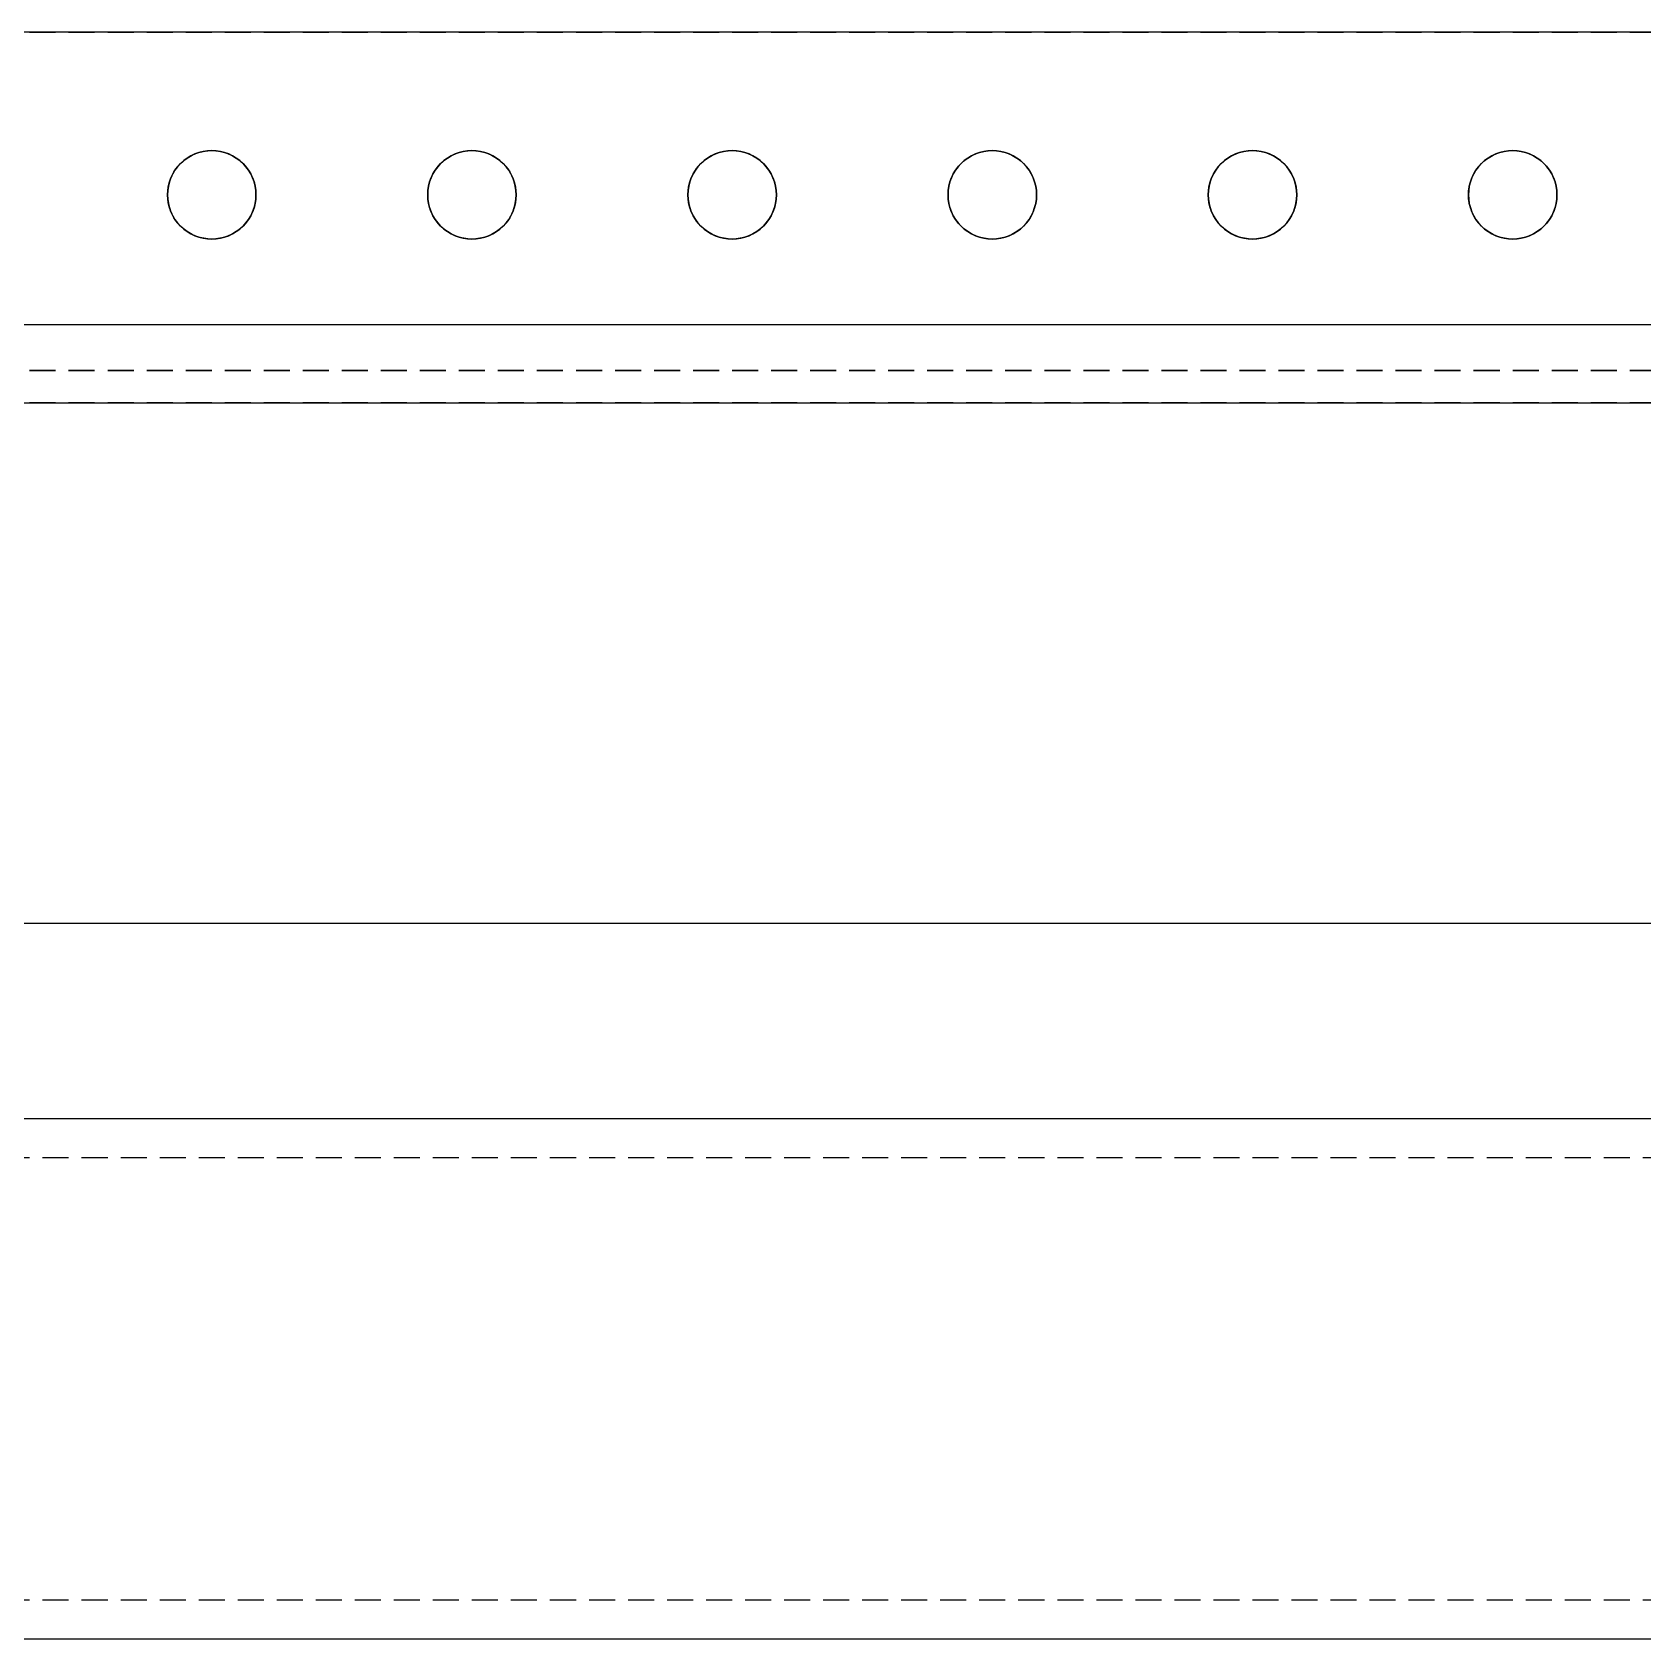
# Model space of a CAD drawing. Header units: metres. Extents: x -200 to 4040, y -1684 to 360.
# Drawn here: x 306.2 to 430, y -775 to -651.5 of the extents above; entities that cross this region are included whole.
import ezdxf

# ---------------------------------------------------------------- set-up
doc = ezdxf.new("R2010")
doc.units = ezdxf.units.M
doc.linetypes.add('DASHED2', pattern=[3, 2, -1])
for name, color, linetype in [('GIZLI', 8, 'DASHED2'), ('GORUNEN', 7, 'Continuous'), ('TEGET', 9, 'Continuous')]:
    doc.layers.add(name, color=color, linetype=linetype)

msp = doc.modelspace()

# ---------------------------------------------------------------- linework, layer by layer
at = {"layer": 'GIZLI'}
for points in [[(150, -651.5), (444.5, -651.5)], [(150, -651.5), (444.5, -651.5)], [(444.5, -651.5), (150, -651.5)], [(316.6, -664), (316.616, -663.667), (316.665, -663.337), (316.746, -663.013), (316.859, -662.699), (317.001, -662.397), (317.173, -662.111), (317.372, -661.843), (317.596, -661.596), (317.843, -661.372), (318.111, -661.173), (318.397, -661.001), (318.699, -660.859), (319.013, -660.746), (319.337, -660.665), (319.667, -660.616), (320, -660.6)], [(320, -660.6), (319.667, -660.616), (319.337, -660.665), (319.013, -660.746), (318.699, -660.859), (318.397, -661.001), (318.111, -661.173), (317.843, -661.372), (317.596, -661.596), (317.372, -661.843), (317.173, -662.111), (317.001, -662.397), (316.859, -662.699), (316.746, -663.013), (316.665, -663.337), (316.616, -663.667), (316.6, -664)], [(318.231, -661.097), (318.503, -660.947), (318.787, -660.824), (319.081, -660.726), (319.383, -660.656), (319.69, -660.614), (320, -660.6)], [(320, -660.6), (320.31, -660.614), (320.617, -660.656), (320.919, -660.726), (321.213, -660.824), (321.497, -660.947), (321.769, -661.097)], [(320, -660.6), (320.333, -660.616), (320.663, -660.665), (320.987, -660.746), (321.301, -660.859), (321.603, -661.001), (321.889, -661.173), (322.157, -661.372), (322.404, -661.596), (322.628, -661.843), (322.827, -662.111), (322.999, -662.397), (323.141, -662.699), (323.254, -663.013), (323.335, -663.337), (323.384, -663.667), (323.4, -664)], [(323.4, -664), (323.384, -663.667), (323.335, -663.337), (323.254, -663.013), (323.141, -662.699), (322.999, -662.397), (322.827, -662.111), (322.628, -661.843), (322.404, -661.596), (322.157, -661.372), (321.889, -661.173), (321.603, -661.001), (321.301, -660.859), (320.987, -660.746), (320.663, -660.665), (320.333, -660.616), (320, -660.6)], [(336.6, -664), (336.616, -663.667), (336.665, -663.337), (336.746, -663.013), (336.859, -662.699), (337.001, -662.397), (337.173, -662.111), (337.372, -661.843), (337.596, -661.596), (337.843, -661.372), (338.111, -661.173), (338.397, -661.001), (338.699, -660.859), (339.013, -660.746), (339.337, -660.665), (339.667, -660.616), (340, -660.6)], [(340, -660.6), (339.667, -660.616), (339.337, -660.665), (339.013, -660.746), (338.699, -660.859), (338.397, -661.001), (338.111, -661.173), (337.843, -661.372), (337.596, -661.596), (337.372, -661.843), (337.173, -662.111), (337.001, -662.397), (336.859, -662.699), (336.746, -663.013), (336.665, -663.337), (336.616, -663.667), (336.6, -664)], [(338.231, -661.097), (338.503, -660.947), (338.787, -660.824), (339.081, -660.726), (339.383, -660.656), (339.69, -660.614), (340, -660.6)], [(340, -660.6), (340.31, -660.614), (340.617, -660.656), (340.919, -660.726), (341.213, -660.824), (341.497, -660.947), (341.769, -661.097)], [(340, -660.6), (340.333, -660.616), (340.663, -660.665), (340.987, -660.746), (341.301, -660.859), (341.603, -661.001), (341.889, -661.173), (342.157, -661.372), (342.404, -661.596), (342.628, -661.843), (342.827, -662.111), (342.999, -662.397), (343.141, -662.699), (343.254, -663.013), (343.335, -663.337), (343.384, -663.667), (343.4, -664)], [(343.4, -664), (343.384, -663.667), (343.335, -663.337), (343.254, -663.013), (343.141, -662.699), (342.999, -662.397), (342.827, -662.111), (342.628, -661.843), (342.404, -661.596), (342.157, -661.372), (341.889, -661.173), (341.603, -661.001), (341.301, -660.859), (340.987, -660.746), (340.663, -660.665), (340.333, -660.616), (340, -660.6)], [(356.6, -664), (356.616, -663.667), (356.665, -663.337), (356.746, -663.013), (356.859, -662.699), (357.001, -662.397), (357.173, -662.111), (357.372, -661.843), (357.596, -661.596), (357.843, -661.372), (358.111, -661.173), (358.397, -661.001), (358.699, -660.859), (359.013, -660.746), (359.337, -660.665), (359.667, -660.616), (360, -660.6)], [(360, -660.6), (359.667, -660.616), (359.337, -660.665), (359.013, -660.746), (358.699, -660.859), (358.397, -661.001), (358.111, -661.173), (357.843, -661.372), (357.596, -661.596), (357.372, -661.843), (357.173, -662.111), (357.001, -662.397), (356.859, -662.699), (356.746, -663.013), (356.665, -663.337), (356.616, -663.667), (356.6, -664)], [(358.231, -661.097), (358.503, -660.947), (358.787, -660.824), (359.081, -660.726), (359.383, -660.656), (359.69, -660.614), (360, -660.6)], [(360, -660.6), (360.31, -660.614), (360.617, -660.656), (360.919, -660.726), (361.213, -660.824), (361.497, -660.947), (361.769, -661.097)], [(360, -660.6), (360.333, -660.616), (360.663, -660.665), (360.987, -660.746), (361.301, -660.859), (361.603, -661.001), (361.889, -661.173), (362.157, -661.372), (362.404, -661.596), (362.628, -661.843), (362.827, -662.111), (362.999, -662.397), (363.141, -662.699), (363.254, -663.013), (363.335, -663.337), (363.384, -663.667), (363.4, -664)], [(363.4, -664), (363.384, -663.667), (363.335, -663.337), (363.254, -663.013), (363.141, -662.699), (362.999, -662.397), (362.827, -662.111), (362.628, -661.843), (362.404, -661.596), (362.157, -661.372), (361.889, -661.173), (361.603, -661.001), (361.301, -660.859), (360.987, -660.746), (360.663, -660.665), (360.333, -660.616), (360, -660.6)], [(376.6, -664), (376.616, -663.667), (376.665, -663.337), (376.746, -663.013), (376.859, -662.699), (377.001, -662.397), (377.173, -662.111), (377.372, -661.843), (377.596, -661.596), (377.843, -661.372), (378.111, -661.173), (378.397, -661.001), (378.699, -660.859), (379.013, -660.746), (379.337, -660.665), (379.667, -660.616), (380, -660.6)], [(380, -660.6), (379.667, -660.616), (379.337, -660.665), (379.013, -660.746), (378.699, -660.859), (378.397, -661.001), (378.111, -661.173), (377.843, -661.372), (377.596, -661.596), (377.372, -661.843), (377.173, -662.111), (377.001, -662.397), (376.859, -662.699), (376.746, -663.013), (376.665, -663.337), (376.616, -663.667), (376.6, -664)], [(378.231, -661.097), (378.503, -660.947), (378.787, -660.824), (379.081, -660.726), (379.383, -660.656), (379.69, -660.614), (380, -660.6)], [(380, -660.6), (380.31, -660.614), (380.617, -660.656), (380.919, -660.726), (381.213, -660.824), (381.497, -660.947), (381.769, -661.097)], [(380, -660.6), (380.333, -660.616), (380.663, -660.665), (380.987, -660.746), (381.301, -660.859), (381.603, -661.001), (381.889, -661.173), (382.157, -661.372), (382.404, -661.596), (382.628, -661.843), (382.827, -662.111), (382.999, -662.397), (383.141, -662.699), (383.254, -663.013), (383.335, -663.337), (383.384, -663.667), (383.4, -664)], [(383.4, -664), (383.384, -663.667), (383.335, -663.337), (383.254, -663.013), (383.141, -662.699), (382.999, -662.397), (382.827, -662.111), (382.628, -661.843), (382.404, -661.596), (382.157, -661.372), (381.889, -661.173), (381.603, -661.001), (381.301, -660.859), (380.987, -660.746), (380.663, -660.665), (380.333, -660.616), (380, -660.6)], [(396.6, -664), (396.616, -663.667), (396.665, -663.337), (396.746, -663.013), (396.859, -662.699), (397.001, -662.397), (397.173, -662.111), (397.372, -661.843), (397.596, -661.596), (397.843, -661.372), (398.111, -661.173), (398.397, -661.001), (398.699, -660.859), (399.013, -660.746), (399.337, -660.665), (399.667, -660.616), (400, -660.6)], [(400, -660.6), (399.667, -660.616), (399.337, -660.665), (399.013, -660.746), (398.699, -660.859), (398.397, -661.001), (398.111, -661.173), (397.843, -661.372), (397.596, -661.596), (397.372, -661.843), (397.173, -662.111), (397.001, -662.397), (396.859, -662.699), (396.746, -663.013), (396.665, -663.337), (396.616, -663.667), (396.6, -664)], [(398.231, -661.097), (398.503, -660.947), (398.787, -660.824), (399.081, -660.726), (399.383, -660.656), (399.69, -660.614), (400, -660.6)], [(400, -660.6), (400.31, -660.614), (400.617, -660.656), (400.919, -660.726), (401.213, -660.824), (401.497, -660.947), (401.769, -661.097)], [(400, -660.6), (400.333, -660.616), (400.663, -660.665), (400.987, -660.746), (401.301, -660.859), (401.603, -661.001), (401.889, -661.173), (402.157, -661.372), (402.404, -661.596), (402.628, -661.843), (402.827, -662.111), (402.999, -662.397), (403.141, -662.699), (403.254, -663.013), (403.335, -663.337), (403.384, -663.667), (403.4, -664)], [(403.4, -664), (403.384, -663.667), (403.335, -663.337), (403.254, -663.013), (403.141, -662.699), (402.999, -662.397), (402.827, -662.111), (402.628, -661.843), (402.404, -661.596), (402.157, -661.372), (401.889, -661.173), (401.603, -661.001), (401.301, -660.859), (400.987, -660.746), (400.663, -660.665), (400.333, -660.616), (400, -660.6)], [(416.6, -664), (416.616, -663.667), (416.665, -663.337), (416.746, -663.013), (416.859, -662.699), (417.001, -662.397), (417.173, -662.111), (417.372, -661.843), (417.596, -661.596), (417.843, -661.372), (418.111, -661.173), (418.397, -661.001), (418.699, -660.859), (419.013, -660.746), (419.337, -660.665), (419.667, -660.616), (420, -660.6)], [(420, -660.6), (419.667, -660.616), (419.337, -660.665), (419.013, -660.746), (418.699, -660.859), (418.397, -661.001), (418.111, -661.173), (417.843, -661.372), (417.596, -661.596), (417.372, -661.843), (417.173, -662.111), (417.001, -662.397), (416.859, -662.699), (416.746, -663.013), (416.665, -663.337), (416.616, -663.667), (416.6, -664)], [(418.231, -661.097), (418.503, -660.947), (418.787, -660.824), (419.081, -660.726), (419.383, -660.656), (419.69, -660.614), (420, -660.6)], [(420, -660.6), (420.31, -660.614), (420.617, -660.656), (420.919, -660.726), (421.213, -660.824), (421.497, -660.947), (421.769, -661.097)], [(420, -660.6), (420.333, -660.616), (420.663, -660.665), (420.987, -660.746), (421.301, -660.859), (421.603, -661.001), (421.889, -661.173), (422.157, -661.372), (422.404, -661.596), (422.628, -661.843), (422.827, -662.111), (422.999, -662.397), (423.141, -662.699), (423.254, -663.013), (423.335, -663.337), (423.384, -663.667), (423.4, -664)], [(423.4, -664), (423.384, -663.667), (423.335, -663.337), (423.254, -663.013), (423.141, -662.699), (422.999, -662.397), (422.827, -662.111), (422.628, -661.843), (422.404, -661.596), (422.157, -661.372), (421.889, -661.173), (421.603, -661.001), (421.301, -660.859), (420.987, -660.746), (420.663, -660.665), (420.333, -660.616), (420, -660.6)], [(316.6, -664), (316.614, -663.69), (316.656, -663.383), (316.726, -663.081), (316.824, -662.787), (316.947, -662.503), (317.097, -662.231)], [(322.903, -662.231), (323.053, -662.503), (323.176, -662.787), (323.274, -663.081), (323.344, -663.383), (323.386, -663.69), (323.4, -664)], [(336.6, -664), (336.614, -663.69), (336.656, -663.383), (336.726, -663.081), (336.824, -662.787), (336.947, -662.503), (337.097, -662.231)], [(342.903, -662.231), (343.053, -662.503), (343.176, -662.787), (343.274, -663.081), (343.344, -663.383), (343.386, -663.69), (343.4, -664)], [(356.6, -664), (356.614, -663.69), (356.656, -663.383), (356.726, -663.081), (356.824, -662.787), (356.947, -662.503), (357.097, -662.231)], [(362.903, -662.231), (363.053, -662.503), (363.176, -662.787), (363.274, -663.081), (363.344, -663.383), (363.386, -663.69), (363.4, -664)], [(376.6, -664), (376.614, -663.69), (376.656, -663.383), (376.726, -663.081), (376.824, -662.787), (376.947, -662.503), (377.097, -662.231)], [(382.903, -662.231), (383.053, -662.503), (383.176, -662.787), (383.274, -663.081), (383.344, -663.383), (383.386, -663.69), (383.4, -664)], [(396.6, -664), (396.614, -663.69), (396.656, -663.383), (396.726, -663.081), (396.824, -662.787), (396.947, -662.503), (397.097, -662.231)], [(402.903, -662.231), (403.053, -662.503), (403.176, -662.787), (403.274, -663.081), (403.344, -663.383), (403.386, -663.69), (403.4, -664)], [(416.6, -664), (416.614, -663.69), (416.656, -663.383), (416.726, -663.081), (416.824, -662.787), (416.947, -662.503), (417.097, -662.231)], [(422.903, -662.231), (423.053, -662.503), (423.176, -662.787), (423.274, -663.081), (423.344, -663.383), (423.386, -663.69), (423.4, -664)], [(317.097, -665.769), (316.947, -665.497), (316.824, -665.213), (316.726, -664.919), (316.656, -664.617), (316.614, -664.31), (316.6, -664)], [(320, -667.4), (319.667, -667.384), (319.337, -667.335), (319.013, -667.254), (318.699, -667.141), (318.397, -666.999), (318.111, -666.827), (317.843, -666.628), (317.596, -666.404), (317.372, -666.157), (317.173, -665.889), (317.001, -665.603), (316.859, -665.301), (316.746, -664.987), (316.665, -664.663), (316.616, -664.333), (316.6, -664)], [(316.6, -664), (316.616, -664.333), (316.665, -664.663), (316.746, -664.987), (316.859, -665.301), (317.001, -665.603), (317.173, -665.889), (317.372, -666.157), (317.596, -666.404), (317.843, -666.628), (318.111, -666.827), (318.397, -666.999), (318.699, -667.141), (319.013, -667.254), (319.337, -667.335), (319.667, -667.384), (320, -667.4)], [(323.4, -664), (323.384, -664.333), (323.335, -664.663), (323.254, -664.987), (323.141, -665.301), (322.999, -665.603), (322.827, -665.889), (322.628, -666.157), (322.404, -666.404), (322.157, -666.628), (321.889, -666.827), (321.603, -666.999), (321.301, -667.141), (320.987, -667.254), (320.663, -667.335), (320.333, -667.384), (320, -667.4)], [(320, -667.4), (320.333, -667.384), (320.663, -667.335), (320.987, -667.254), (321.301, -667.141), (321.603, -666.999), (321.889, -666.827), (322.157, -666.628), (322.404, -666.404), (322.628, -666.157), (322.827, -665.889), (322.999, -665.603), (323.141, -665.301), (323.254, -664.987), (323.335, -664.663), (323.384, -664.333), (323.4, -664)], [(323.4, -664), (323.386, -664.31), (323.344, -664.617), (323.274, -664.919), (323.176, -665.213), (323.053, -665.497), (322.903, -665.769)], [(337.097, -665.769), (336.947, -665.497), (336.824, -665.213), (336.726, -664.919), (336.656, -664.617), (336.614, -664.31), (336.6, -664)], [(340, -667.4), (339.667, -667.384), (339.337, -667.335), (339.013, -667.254), (338.699, -667.141), (338.397, -666.999), (338.111, -666.827), (337.843, -666.628), (337.596, -666.404), (337.372, -666.157), (337.173, -665.889), (337.001, -665.603), (336.859, -665.301), (336.746, -664.987), (336.665, -664.663), (336.616, -664.333), (336.6, -664)], [(336.6, -664), (336.616, -664.333), (336.665, -664.663), (336.746, -664.987), (336.859, -665.301), (337.001, -665.603), (337.173, -665.889), (337.372, -666.157), (337.596, -666.404), (337.843, -666.628), (338.111, -666.827), (338.397, -666.999), (338.699, -667.141), (339.013, -667.254), (339.337, -667.335), (339.667, -667.384), (340, -667.4)], [(343.4, -664), (343.384, -664.333), (343.335, -664.663), (343.254, -664.987), (343.141, -665.301), (342.999, -665.603), (342.827, -665.889), (342.628, -666.157), (342.404, -666.404), (342.157, -666.628), (341.889, -666.827), (341.603, -666.999), (341.301, -667.141), (340.987, -667.254), (340.663, -667.335), (340.333, -667.384), (340, -667.4)], [(340, -667.4), (340.333, -667.384), (340.663, -667.335), (340.987, -667.254), (341.301, -667.141), (341.603, -666.999), (341.889, -666.827), (342.157, -666.628), (342.404, -666.404), (342.628, -666.157), (342.827, -665.889), (342.999, -665.603), (343.141, -665.301), (343.254, -664.987), (343.335, -664.663), (343.384, -664.333), (343.4, -664)], [(343.4, -664), (343.386, -664.31), (343.344, -664.617), (343.274, -664.919), (343.176, -665.213), (343.053, -665.497), (342.903, -665.769)], [(357.097, -665.769), (356.947, -665.497), (356.824, -665.213), (356.726, -664.919), (356.656, -664.617), (356.614, -664.31), (356.6, -664)], [(360, -667.4), (359.667, -667.384), (359.337, -667.335), (359.013, -667.254), (358.699, -667.141), (358.397, -666.999), (358.111, -666.827), (357.843, -666.628), (357.596, -666.404), (357.372, -666.157), (357.173, -665.889), (357.001, -665.603), (356.859, -665.301), (356.746, -664.987), (356.665, -664.663), (356.616, -664.333), (356.6, -664)], [(356.6, -664), (356.616, -664.333), (356.665, -664.663), (356.746, -664.987), (356.859, -665.301), (357.001, -665.603), (357.173, -665.889), (357.372, -666.157), (357.596, -666.404), (357.843, -666.628), (358.111, -666.827), (358.397, -666.999), (358.699, -667.141), (359.013, -667.254), (359.337, -667.335), (359.667, -667.384), (360, -667.4)], [(363.4, -664), (363.384, -664.333), (363.335, -664.663), (363.254, -664.987), (363.141, -665.301), (362.999, -665.603), (362.827, -665.889), (362.628, -666.157), (362.404, -666.404), (362.157, -666.628), (361.889, -666.827), (361.603, -666.999), (361.301, -667.141), (360.987, -667.254), (360.663, -667.335), (360.333, -667.384), (360, -667.4)], [(360, -667.4), (360.333, -667.384), (360.663, -667.335), (360.987, -667.254), (361.301, -667.141), (361.603, -666.999), (361.889, -666.827), (362.157, -666.628), (362.404, -666.404), (362.628, -666.157), (362.827, -665.889), (362.999, -665.603), (363.141, -665.301), (363.254, -664.987), (363.335, -664.663), (363.384, -664.333), (363.4, -664)], [(363.4, -664), (363.386, -664.31), (363.344, -664.617), (363.274, -664.919), (363.176, -665.213), (363.053, -665.497), (362.903, -665.769)], [(377.097, -665.769), (376.947, -665.497), (376.824, -665.213), (376.726, -664.919), (376.656, -664.617), (376.614, -664.31), (376.6, -664)], [(380, -667.4), (379.667, -667.384), (379.337, -667.335), (379.013, -667.254), (378.699, -667.141), (378.397, -666.999), (378.111, -666.827), (377.843, -666.628), (377.596, -666.404), (377.372, -666.157), (377.173, -665.889), (377.001, -665.603), (376.859, -665.301), (376.746, -664.987), (376.665, -664.663), (376.616, -664.333), (376.6, -664)], [(376.6, -664), (376.616, -664.333), (376.665, -664.663), (376.746, -664.987), (376.859, -665.301), (377.001, -665.603), (377.173, -665.889), (377.372, -666.157), (377.596, -666.404), (377.843, -666.628), (378.111, -666.827), (378.397, -666.999), (378.699, -667.141), (379.013, -667.254), (379.337, -667.335), (379.667, -667.384), (380, -667.4)], [(383.4, -664), (383.384, -664.333), (383.335, -664.663), (383.254, -664.987), (383.141, -665.301), (382.999, -665.603), (382.827, -665.889), (382.628, -666.157), (382.404, -666.404), (382.157, -666.628), (381.889, -666.827), (381.603, -666.999), (381.301, -667.141), (380.987, -667.254), (380.663, -667.335), (380.333, -667.384), (380, -667.4)], [(380, -667.4), (380.333, -667.384), (380.663, -667.335), (380.987, -667.254), (381.301, -667.141), (381.603, -666.999), (381.889, -666.827), (382.157, -666.628), (382.404, -666.404), (382.628, -666.157), (382.827, -665.889), (382.999, -665.603), (383.141, -665.301), (383.254, -664.987), (383.335, -664.663), (383.384, -664.333), (383.4, -664)], [(383.4, -664), (383.386, -664.31), (383.344, -664.617), (383.274, -664.919), (383.176, -665.213), (383.053, -665.497), (382.903, -665.769)], [(397.097, -665.769), (396.947, -665.497), (396.824, -665.213), (396.726, -664.919), (396.656, -664.617), (396.614, -664.31), (396.6, -664)], [(400, -667.4), (399.667, -667.384), (399.337, -667.335), (399.013, -667.254), (398.699, -667.141), (398.397, -666.999), (398.111, -666.827), (397.843, -666.628), (397.596, -666.404), (397.372, -666.157), (397.173, -665.889), (397.001, -665.603), (396.859, -665.301), (396.746, -664.987), (396.665, -664.663), (396.616, -664.333), (396.6, -664)], [(396.6, -664), (396.616, -664.333), (396.665, -664.663), (396.746, -664.987), (396.859, -665.301), (397.001, -665.603), (397.173, -665.889), (397.372, -666.157), (397.596, -666.404), (397.843, -666.628), (398.111, -666.827), (398.397, -666.999), (398.699, -667.141), (399.013, -667.254), (399.337, -667.335), (399.667, -667.384), (400, -667.4)], [(403.4, -664), (403.384, -664.333), (403.335, -664.663), (403.254, -664.987), (403.141, -665.301), (402.999, -665.603), (402.827, -665.889), (402.628, -666.157), (402.404, -666.404), (402.157, -666.628), (401.889, -666.827), (401.603, -666.999), (401.301, -667.141), (400.987, -667.254), (400.663, -667.335), (400.333, -667.384), (400, -667.4)], [(400, -667.4), (400.333, -667.384), (400.663, -667.335), (400.987, -667.254), (401.301, -667.141), (401.603, -666.999), (401.889, -666.827), (402.157, -666.628), (402.404, -666.404), (402.628, -666.157), (402.827, -665.889), (402.999, -665.603), (403.141, -665.301), (403.254, -664.987), (403.335, -664.663), (403.384, -664.333), (403.4, -664)], [(403.4, -664), (403.386, -664.31), (403.344, -664.617), (403.274, -664.919), (403.176, -665.213), (403.053, -665.497), (402.903, -665.769)], [(417.097, -665.769), (416.947, -665.497), (416.824, -665.213), (416.726, -664.919), (416.656, -664.617), (416.614, -664.31), (416.6, -664)], [(420, -667.4), (419.667, -667.384), (419.337, -667.335), (419.013, -667.254), (418.699, -667.141), (418.397, -666.999), (418.111, -666.827), (417.843, -666.628), (417.596, -666.404), (417.372, -666.157), (417.173, -665.889), (417.001, -665.603), (416.859, -665.301), (416.746, -664.987), (416.665, -664.663), (416.616, -664.333), (416.6, -664)], [(416.6, -664), (416.616, -664.333), (416.665, -664.663), (416.746, -664.987), (416.859, -665.301), (417.001, -665.603), (417.173, -665.889), (417.372, -666.157), (417.596, -666.404), (417.843, -666.628), (418.111, -666.827), (418.397, -666.999), (418.699, -667.141), (419.013, -667.254), (419.337, -667.335), (419.667, -667.384), (420, -667.4)], [(423.4, -664), (423.384, -664.333), (423.335, -664.663), (423.254, -664.987), (423.141, -665.301), (422.999, -665.603), (422.827, -665.889), (422.628, -666.157), (422.404, -666.404), (422.157, -666.628), (421.889, -666.827), (421.603, -666.999), (421.301, -667.141), (420.987, -667.254), (420.663, -667.335), (420.333, -667.384), (420, -667.4)], [(420, -667.4), (420.333, -667.384), (420.663, -667.335), (420.987, -667.254), (421.301, -667.141), (421.603, -666.999), (421.889, -666.827), (422.157, -666.628), (422.404, -666.404), (422.628, -666.157), (422.827, -665.889), (422.999, -665.603), (423.141, -665.301), (423.254, -664.987), (423.335, -664.663), (423.384, -664.333), (423.4, -664)], [(423.4, -664), (423.386, -664.31), (423.344, -664.617), (423.274, -664.919), (423.176, -665.213), (423.053, -665.497), (422.903, -665.769)], [(320, -667.4), (319.69, -667.386), (319.383, -667.344), (319.081, -667.274), (318.787, -667.176), (318.503, -667.053), (318.231, -666.903)], [(321.769, -666.903), (321.497, -667.053), (321.213, -667.176), (320.919, -667.274), (320.617, -667.344), (320.31, -667.386), (320, -667.4)], [(340, -667.4), (339.69, -667.386), (339.383, -667.344), (339.081, -667.274), (338.787, -667.176), (338.503, -667.053), (338.231, -666.903)], [(341.769, -666.903), (341.497, -667.053), (341.213, -667.176), (340.919, -667.274), (340.617, -667.344), (340.31, -667.386), (340, -667.4)], [(360, -667.4), (359.69, -667.386), (359.383, -667.344), (359.081, -667.274), (358.787, -667.176), (358.503, -667.053), (358.231, -666.903)], [(361.769, -666.903), (361.497, -667.053), (361.213, -667.176), (360.919, -667.274), (360.617, -667.344), (360.31, -667.386), (360, -667.4)], [(380, -667.4), (379.69, -667.386), (379.383, -667.344), (379.081, -667.274), (378.787, -667.176), (378.503, -667.053), (378.231, -666.903)], [(381.769, -666.903), (381.497, -667.053), (381.213, -667.176), (380.919, -667.274), (380.617, -667.344), (380.31, -667.386), (380, -667.4)], [(400, -667.4), (399.69, -667.386), (399.383, -667.344), (399.081, -667.274), (398.787, -667.176), (398.503, -667.053), (398.231, -666.903)], [(401.769, -666.903), (401.497, -667.053), (401.213, -667.176), (400.919, -667.274), (400.617, -667.344), (400.31, -667.386), (400, -667.4)], [(420, -667.4), (419.69, -667.386), (419.383, -667.344), (419.081, -667.274), (418.787, -667.176), (418.503, -667.053), (418.231, -666.903)], [(421.769, -666.903), (421.497, -667.053), (421.213, -667.176), (420.919, -667.274), (420.617, -667.344), (420.31, -667.386), (420, -667.4)], [(2630, -677.5), (150, -677.5)], [(150, -677.5), (2630, -677.5)], [(2630, -680), (150, -680)], [(-100, -720), (3340, -720)], [(-100, -735), (3340, -735)], [(-80, -735), (3320, -735)], [(-80, -735), (3320, -735)], [(-80, -735), (3320, -735)], [(-80, -735), (3320, -735)], [(-80, -738), (3320, -738)], [(-80, -738), (3320, -738)], [(-80, -738), (3320, -738)], [(-80, -738), (3320, -738)], [(-80, -772), (3320, -772)], [(-80, -772), (3320, -772)], [(-80, -772), (3320, -772)], [(-80, -772), (3320, -772)], [(-80, -775), (3320, -775)], [(-80, -775), (3320, -775)], [(-80, -775), (3320, -775)]]:
    msp.add_lwpolyline(points, dxfattribs=at)
at = {"layer": 'GORUNEN'}
for points in [[(444.5, -651.5), (150, -651.5)], [(320, -660.6), (319.667, -660.616), (319.337, -660.665), (319.013, -660.746), (318.699, -660.859), (318.397, -661.001), (318.111, -661.173), (317.843, -661.372), (317.596, -661.596), (317.372, -661.843), (317.173, -662.111), (317.001, -662.397), (316.859, -662.699), (316.746, -663.013), (316.665, -663.337), (316.616, -663.667), (316.6, -664)], [(323.4, -664), (323.384, -663.667), (323.335, -663.337), (323.254, -663.013), (323.141, -662.699), (322.999, -662.397), (322.827, -662.111), (322.628, -661.843), (322.404, -661.596), (322.157, -661.372), (321.889, -661.173), (321.603, -661.001), (321.301, -660.859), (320.987, -660.746), (320.663, -660.665), (320.333, -660.616), (320, -660.6)], [(340, -660.6), (339.667, -660.616), (339.337, -660.665), (339.013, -660.746), (338.699, -660.859), (338.397, -661.001), (338.111, -661.173), (337.843, -661.372), (337.596, -661.596), (337.372, -661.843), (337.173, -662.111), (337.001, -662.397), (336.859, -662.699), (336.746, -663.013), (336.665, -663.337), (336.616, -663.667), (336.6, -664)], [(343.4, -664), (343.384, -663.667), (343.335, -663.337), (343.254, -663.013), (343.141, -662.699), (342.999, -662.397), (342.827, -662.111), (342.628, -661.843), (342.404, -661.596), (342.157, -661.372), (341.889, -661.173), (341.603, -661.001), (341.301, -660.859), (340.987, -660.746), (340.663, -660.665), (340.333, -660.616), (340, -660.6)], [(360, -660.6), (359.667, -660.616), (359.337, -660.665), (359.013, -660.746), (358.699, -660.859), (358.397, -661.001), (358.111, -661.173), (357.843, -661.372), (357.596, -661.596), (357.372, -661.843), (357.173, -662.111), (357.001, -662.397), (356.859, -662.699), (356.746, -663.013), (356.665, -663.337), (356.616, -663.667), (356.6, -664)], [(363.4, -664), (363.384, -663.667), (363.335, -663.337), (363.254, -663.013), (363.141, -662.699), (362.999, -662.397), (362.827, -662.111), (362.628, -661.843), (362.404, -661.596), (362.157, -661.372), (361.889, -661.173), (361.603, -661.001), (361.301, -660.859), (360.987, -660.746), (360.663, -660.665), (360.333, -660.616), (360, -660.6)], [(380, -660.6), (379.667, -660.616), (379.337, -660.665), (379.013, -660.746), (378.699, -660.859), (378.397, -661.001), (378.111, -661.173), (377.843, -661.372), (377.596, -661.596), (377.372, -661.843), (377.173, -662.111), (377.001, -662.397), (376.859, -662.699), (376.746, -663.013), (376.665, -663.337), (376.616, -663.667), (376.6, -664)], [(383.4, -664), (383.384, -663.667), (383.335, -663.337), (383.254, -663.013), (383.141, -662.699), (382.999, -662.397), (382.827, -662.111), (382.628, -661.843), (382.404, -661.596), (382.157, -661.372), (381.889, -661.173), (381.603, -661.001), (381.301, -660.859), (380.987, -660.746), (380.663, -660.665), (380.333, -660.616), (380, -660.6)], [(400, -660.6), (399.667, -660.616), (399.337, -660.665), (399.013, -660.746), (398.699, -660.859), (398.397, -661.001), (398.111, -661.173), (397.843, -661.372), (397.596, -661.596), (397.372, -661.843), (397.173, -662.111), (397.001, -662.397), (396.859, -662.699), (396.746, -663.013), (396.665, -663.337), (396.616, -663.667), (396.6, -664)], [(403.4, -664), (403.384, -663.667), (403.335, -663.337), (403.254, -663.013), (403.141, -662.699), (402.999, -662.397), (402.827, -662.111), (402.628, -661.843), (402.404, -661.596), (402.157, -661.372), (401.889, -661.173), (401.603, -661.001), (401.301, -660.859), (400.987, -660.746), (400.663, -660.665), (400.333, -660.616), (400, -660.6)], [(420, -660.6), (419.667, -660.616), (419.337, -660.665), (419.013, -660.746), (418.699, -660.859), (418.397, -661.001), (418.111, -661.173), (417.843, -661.372), (417.596, -661.596), (417.372, -661.843), (417.173, -662.111), (417.001, -662.397), (416.859, -662.699), (416.746, -663.013), (416.665, -663.337), (416.616, -663.667), (416.6, -664)], [(423.4, -664), (423.384, -663.667), (423.335, -663.337), (423.254, -663.013), (423.141, -662.699), (422.999, -662.397), (422.827, -662.111), (422.628, -661.843), (422.404, -661.596), (422.157, -661.372), (421.889, -661.173), (421.603, -661.001), (421.301, -660.859), (420.987, -660.746), (420.663, -660.665), (420.333, -660.616), (420, -660.6)], [(317.097, -662.231), (317.246, -662.006), (317.413, -661.794), (317.596, -661.596), (317.794, -661.413), (318.006, -661.246), (318.231, -661.097)], [(321.769, -661.097), (321.994, -661.246), (322.206, -661.413), (322.404, -661.596), (322.587, -661.794), (322.754, -662.006), (322.903, -662.231)], [(337.097, -662.231), (337.246, -662.006), (337.413, -661.794), (337.596, -661.596), (337.794, -661.413), (338.006, -661.246), (338.231, -661.097)], [(341.769, -661.097), (341.994, -661.246), (342.206, -661.413), (342.404, -661.596), (342.587, -661.794), (342.754, -662.006), (342.903, -662.231)], [(357.097, -662.231), (357.246, -662.006), (357.413, -661.794), (357.596, -661.596), (357.794, -661.413), (358.006, -661.246), (358.231, -661.097)], [(361.769, -661.097), (361.994, -661.246), (362.206, -661.413), (362.404, -661.596), (362.587, -661.794), (362.754, -662.006), (362.903, -662.231)], [(377.097, -662.231), (377.246, -662.006), (377.413, -661.794), (377.596, -661.596), (377.794, -661.413), (378.006, -661.246), (378.231, -661.097)], [(381.769, -661.097), (381.994, -661.246), (382.206, -661.413), (382.404, -661.596), (382.587, -661.794), (382.754, -662.006), (382.903, -662.231)], [(397.097, -662.231), (397.246, -662.006), (397.413, -661.794), (397.596, -661.596), (397.794, -661.413), (398.006, -661.246), (398.231, -661.097)], [(401.769, -661.097), (401.994, -661.246), (402.206, -661.413), (402.404, -661.596), (402.587, -661.794), (402.754, -662.006), (402.903, -662.231)], [(417.097, -662.231), (417.246, -662.006), (417.413, -661.794), (417.596, -661.596), (417.794, -661.413), (418.006, -661.246), (418.231, -661.097)], [(421.769, -661.097), (421.994, -661.246), (422.206, -661.413), (422.404, -661.596), (422.587, -661.794), (422.754, -662.006), (422.903, -662.231)], [(316.6, -664), (316.616, -664.333), (316.665, -664.663), (316.746, -664.987), (316.859, -665.301), (317.001, -665.603), (317.173, -665.889), (317.372, -666.157), (317.596, -666.404), (317.843, -666.628), (318.111, -666.827), (318.397, -666.999), (318.699, -667.141), (319.013, -667.254), (319.337, -667.335), (319.667, -667.384), (320, -667.4)], [(320, -667.4), (320.333, -667.384), (320.663, -667.335), (320.987, -667.254), (321.301, -667.141), (321.603, -666.999), (321.889, -666.827), (322.157, -666.628), (322.404, -666.404), (322.628, -666.157), (322.827, -665.889), (322.999, -665.603), (323.141, -665.301), (323.254, -664.987), (323.335, -664.663), (323.384, -664.333), (323.4, -664)], [(336.6, -664), (336.616, -664.333), (336.665, -664.663), (336.746, -664.987), (336.859, -665.301), (337.001, -665.603), (337.173, -665.889), (337.372, -666.157), (337.596, -666.404), (337.843, -666.628), (338.111, -666.827), (338.397, -666.999), (338.699, -667.141), (339.013, -667.254), (339.337, -667.335), (339.667, -667.384), (340, -667.4)], [(340, -667.4), (340.333, -667.384), (340.663, -667.335), (340.987, -667.254), (341.301, -667.141), (341.603, -666.999), (341.889, -666.827), (342.157, -666.628), (342.404, -666.404), (342.628, -666.157), (342.827, -665.889), (342.999, -665.603), (343.141, -665.301), (343.254, -664.987), (343.335, -664.663), (343.384, -664.333), (343.4, -664)], [(356.6, -664), (356.616, -664.333), (356.665, -664.663), (356.746, -664.987), (356.859, -665.301), (357.001, -665.603), (357.173, -665.889), (357.372, -666.157), (357.596, -666.404), (357.843, -666.628), (358.111, -666.827), (358.397, -666.999), (358.699, -667.141), (359.013, -667.254), (359.337, -667.335), (359.667, -667.384), (360, -667.4)], [(360, -667.4), (360.333, -667.384), (360.663, -667.335), (360.987, -667.254), (361.301, -667.141), (361.603, -666.999), (361.889, -666.827), (362.157, -666.628), (362.404, -666.404), (362.628, -666.157), (362.827, -665.889), (362.999, -665.603), (363.141, -665.301), (363.254, -664.987), (363.335, -664.663), (363.384, -664.333), (363.4, -664)], [(376.6, -664), (376.616, -664.333), (376.665, -664.663), (376.746, -664.987), (376.859, -665.301), (377.001, -665.603), (377.173, -665.889), (377.372, -666.157), (377.596, -666.404), (377.843, -666.628), (378.111, -666.827), (378.397, -666.999), (378.699, -667.141), (379.013, -667.254), (379.337, -667.335), (379.667, -667.384), (380, -667.4)], [(380, -667.4), (380.333, -667.384), (380.663, -667.335), (380.987, -667.254), (381.301, -667.141), (381.603, -666.999), (381.889, -666.827), (382.157, -666.628), (382.404, -666.404), (382.628, -666.157), (382.827, -665.889), (382.999, -665.603), (383.141, -665.301), (383.254, -664.987), (383.335, -664.663), (383.384, -664.333), (383.4, -664)], [(396.6, -664), (396.616, -664.333), (396.665, -664.663), (396.746, -664.987), (396.859, -665.301), (397.001, -665.603), (397.173, -665.889), (397.372, -666.157), (397.596, -666.404), (397.843, -666.628), (398.111, -666.827), (398.397, -666.999), (398.699, -667.141), (399.013, -667.254), (399.337, -667.335), (399.667, -667.384), (400, -667.4)], [(400, -667.4), (400.333, -667.384), (400.663, -667.335), (400.987, -667.254), (401.301, -667.141), (401.603, -666.999), (401.889, -666.827), (402.157, -666.628), (402.404, -666.404), (402.628, -666.157), (402.827, -665.889), (402.999, -665.603), (403.141, -665.301), (403.254, -664.987), (403.335, -664.663), (403.384, -664.333), (403.4, -664)], [(416.6, -664), (416.616, -664.333), (416.665, -664.663), (416.746, -664.987), (416.859, -665.301), (417.001, -665.603), (417.173, -665.889), (417.372, -666.157), (417.596, -666.404), (417.843, -666.628), (418.111, -666.827), (418.397, -666.999), (418.699, -667.141), (419.013, -667.254), (419.337, -667.335), (419.667, -667.384), (420, -667.4)], [(420, -667.4), (420.333, -667.384), (420.663, -667.335), (420.987, -667.254), (421.301, -667.141), (421.603, -666.999), (421.889, -666.827), (422.157, -666.628), (422.404, -666.404), (422.628, -666.157), (422.827, -665.889), (422.999, -665.603), (423.141, -665.301), (423.254, -664.987), (423.335, -664.663), (423.384, -664.333), (423.4, -664)], [(318.231, -666.903), (318.006, -666.754), (317.794, -666.587), (317.596, -666.404), (317.413, -666.206), (317.246, -665.994), (317.097, -665.769)], [(322.903, -665.769), (322.754, -665.994), (322.587, -666.206), (322.404, -666.404), (322.206, -666.587), (321.994, -666.754), (321.769, -666.903)], [(338.231, -666.903), (338.006, -666.754), (337.794, -666.587), (337.596, -666.404), (337.413, -666.206), (337.246, -665.994), (337.097, -665.769)], [(342.903, -665.769), (342.754, -665.994), (342.587, -666.206), (342.404, -666.404), (342.206, -666.587), (341.994, -666.754), (341.769, -666.903)], [(358.231, -666.903), (358.006, -666.754), (357.794, -666.587), (357.596, -666.404), (357.413, -666.206), (357.246, -665.994), (357.097, -665.769)], [(362.903, -665.769), (362.754, -665.994), (362.587, -666.206), (362.404, -666.404), (362.206, -666.587), (361.994, -666.754), (361.769, -666.903)], [(378.231, -666.903), (378.006, -666.754), (377.794, -666.587), (377.596, -666.404), (377.413, -666.206), (377.246, -665.994), (377.097, -665.769)], [(382.903, -665.769), (382.754, -665.994), (382.587, -666.206), (382.404, -666.404), (382.206, -666.587), (381.994, -666.754), (381.769, -666.903)], [(398.231, -666.903), (398.006, -666.754), (397.794, -666.587), (397.596, -666.404), (397.413, -666.206), (397.246, -665.994), (397.097, -665.769)], [(402.903, -665.769), (402.754, -665.994), (402.587, -666.206), (402.404, -666.404), (402.206, -666.587), (401.994, -666.754), (401.769, -666.903)], [(418.231, -666.903), (418.006, -666.754), (417.794, -666.587), (417.596, -666.404), (417.413, -666.206), (417.246, -665.994), (417.097, -665.769)], [(422.903, -665.769), (422.754, -665.994), (422.587, -666.206), (422.404, -666.404), (422.206, -666.587), (421.994, -666.754), (421.769, -666.903)], [(150, -680), (445.5, -680)], [(-100, -720), (3340, -720)], [(-100, -735), (3340, -735)], [(-80, -775), (3320, -775)]]:
    msp.add_lwpolyline(points, dxfattribs=at)
at = {"layer": 'TEGET'}
msp.add_lwpolyline([(453, -674), (150, -674)], dxfattribs=at)

doc.saveas('drawing.dxf')
